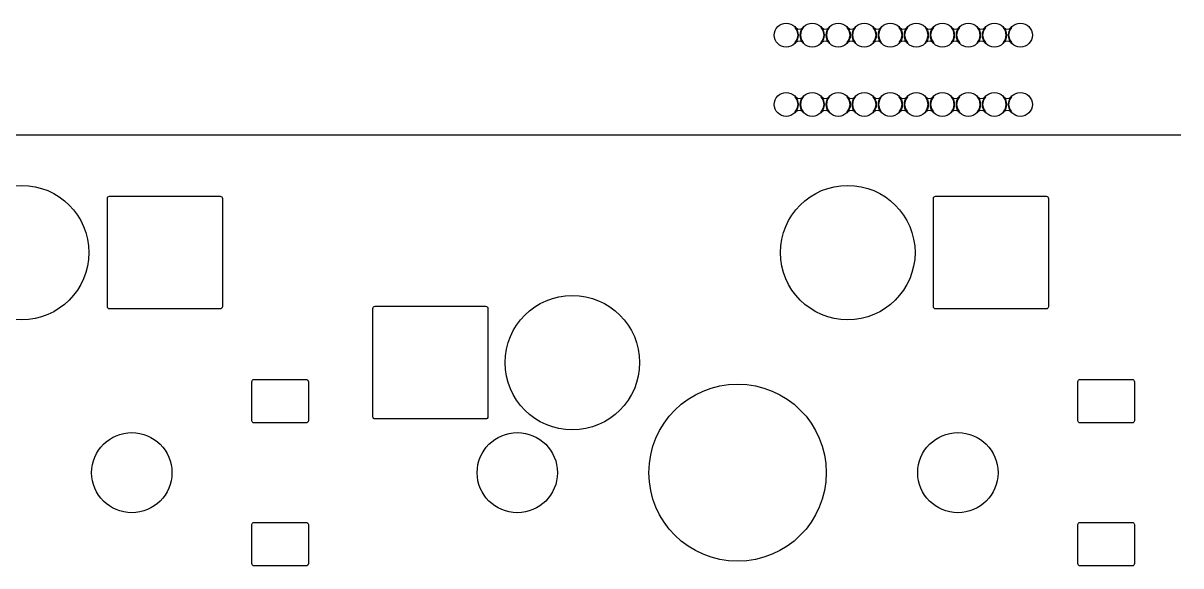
# Model space of a CAD drawing. Extents: x -27 to 356, y -111 to 35.
# Drawn here: x 78.77 to 105.47, y -2.15 to 10.38 of the extents above; entities that cross this region are included whole.
import ezdxf

# ---------------------------------------------------------------- set-up
doc = ezdxf.new("R2010")
doc.units = 0
doc.layers.add('BLACK', color=7, linetype='CONTINUOUS')

msp = doc.modelspace()

# ---------------------------------------------------------------- linework, layer by layer
at = {"layer": 'BLACK', "linetype": 'CONTINUOUS'}
for p, q in [((96.5788, 10.275), (96.5805, 10.2761)), ((96.579, 10.273), (96.5788, 10.275)), ((96.6245, 10.2048), (96.579, 10.273)), ((96.5805, 10.2761), (96.582, 10.2755)), ((96.582, 10.2755), (96.5842, 10.2733)), ((96.5842, 10.2733), (96.6453, 10.24)), ((96.6454, 10.1), (96.6245, 10.2048)), ((96.6453, 10.24), (96.7144, 10.245)), ((96.7183, 10.2048), (96.6974, 10.1)), ((96.7144, 10.245), (96.7585, 10.2733)), ((96.7638, 10.273), (96.7183, 10.2048)), ((96.7585, 10.2733), (96.7608, 10.2755)), ((96.7608, 10.2755), (96.7627, 10.2761)), ((96.7627, 10.2761), (96.7641, 10.2746)), ((96.7641, 10.2746), (96.7638, 10.273)), ((97.1788, 10.275), (97.1805, 10.2761)), ((97.179, 10.273), (97.1788, 10.275)), ((97.2245, 10.2048), (97.179, 10.273)), ((97.1805, 10.2761), (97.182, 10.2755)), ((97.182, 10.2755), (97.1842, 10.2733)), ((97.1842, 10.2733), (97.2453, 10.24)), ((97.2454, 10.1), (97.2245, 10.2048)), ((97.2453, 10.24), (97.3144, 10.245)), ((97.3183, 10.2048), (97.2974, 10.1)), ((97.3144, 10.245), (97.3585, 10.2733)), ((97.3638, 10.273), (97.3183, 10.2048)), ((97.3585, 10.2733), (97.3608, 10.2755)), ((97.3608, 10.2755), (97.3627, 10.2761)), ((97.3627, 10.2761), (97.3641, 10.2746)), ((97.3641, 10.2746), (97.3638, 10.273)), ((97.7788, 10.275), (97.7805, 10.2761)), ((97.779, 10.273), (97.7788, 10.275)), ((97.8245, 10.2048), (97.779, 10.273)), ((97.7805, 10.2761), (97.782, 10.2755)), ((97.782, 10.2755), (97.7842, 10.2733)), ((97.7842, 10.2733), (97.8453, 10.24)), ((97.8454, 10.1), (97.8245, 10.2048)), ((97.8453, 10.24), (97.9144, 10.245)), ((97.9183, 10.2048), (97.8974, 10.1)), ((97.9144, 10.245), (97.9585, 10.2733)), ((97.9638, 10.273), (97.9183, 10.2048)), ((97.9585, 10.2733), (97.9608, 10.2755)), ((97.9608, 10.2755), (97.9627, 10.2761)), ((97.9627, 10.2761), (97.9641, 10.2746)), ((97.9641, 10.2746), (97.9638, 10.273)), ((98.3788, 10.275), (98.3805, 10.2761)), ((98.379, 10.273), (98.3788, 10.275)), ((98.4245, 10.2048), (98.379, 10.273)), ((98.3805, 10.2761), (98.382, 10.2755)), ((98.382, 10.2755), (98.3842, 10.2733)), ((98.3842, 10.2733), (98.4453, 10.24)), ((98.4454, 10.1), (98.4245, 10.2048)), ((98.4453, 10.24), (98.5144, 10.245)), ((98.5183, 10.2048), (98.4974, 10.1)), ((98.5144, 10.245), (98.5585, 10.2733)), ((98.5638, 10.273), (98.5183, 10.2048)), ((98.5585, 10.2733), (98.5608, 10.2755)), ((98.5608, 10.2755), (98.5627, 10.2761)), ((98.5627, 10.2761), (98.5641, 10.2746)), ((98.5641, 10.2746), (98.5638, 10.273)), ((98.9788, 10.275), (98.9805, 10.2761)), ((98.979, 10.273), (98.9788, 10.275)), ((99.0245, 10.2048), (98.979, 10.273)), ((98.9805, 10.2761), (98.982, 10.2755)), ((98.982, 10.2755), (98.9842, 10.2733)), ((98.9842, 10.2733), (99.0453, 10.24)), ((99.0454, 10.1), (99.0245, 10.2048)), ((99.0453, 10.24), (99.1144, 10.245)), ((99.1183, 10.2048), (99.0974, 10.1)), ((99.1144, 10.245), (99.1585, 10.2733)), ((99.1638, 10.273), (99.1183, 10.2048)), ((99.1585, 10.2733), (99.1608, 10.2755)), ((99.1608, 10.2755), (99.1627, 10.2761)), ((99.1627, 10.2761), (99.1641, 10.2746)), ((99.1641, 10.2746), (99.1638, 10.273)), ((99.5788, 10.275), (99.5805, 10.2761)), ((99.579, 10.273), (99.5788, 10.275)), ((99.6245, 10.2048), (99.579, 10.273)), ((99.5805, 10.2761), (99.582, 10.2755)), ((99.582, 10.2755), (99.5842, 10.2733)), ((99.5842, 10.2733), (99.6453, 10.24)), ((99.6454, 10.1), (99.6245, 10.2048)), ((99.6453, 10.24), (99.7144, 10.245)), ((99.7183, 10.2048), (99.6974, 10.1)), ((99.7144, 10.245), (99.7585, 10.2733)), ((99.7638, 10.273), (99.7183, 10.2048)), ((99.7585, 10.2733), (99.7608, 10.2755)), ((99.7608, 10.2755), (99.7627, 10.2761)), ((99.7627, 10.2761), (99.7641, 10.2746)), ((99.7641, 10.2746), (99.7638, 10.273)), ((100.179, 10.275), (100.18, 10.2761)), ((100.179, 10.273), (100.179, 10.275)), ((100.225, 10.2048), (100.179, 10.273)), ((100.18, 10.2761), (100.182, 10.2755)), ((100.182, 10.2755), (100.184, 10.2733)), ((100.184, 10.2733), (100.245, 10.24)), ((100.245, 10.1), (100.225, 10.2048)), ((100.245, 10.24), (100.314, 10.245)), ((100.318, 10.2048), (100.297, 10.1)), ((100.314, 10.245), (100.359, 10.2733)), ((100.364, 10.273), (100.318, 10.2048)), ((100.359, 10.2733), (100.361, 10.2755)), ((100.361, 10.2755), (100.363, 10.2761)), ((100.363, 10.2761), (100.364, 10.2746)), ((100.364, 10.2746), (100.364, 10.273)), ((100.779, 10.275), (100.78, 10.2761)), ((100.779, 10.273), (100.779, 10.275)), ((100.825, 10.2048), (100.779, 10.273)), ((100.78, 10.2761), (100.782, 10.2755)), ((100.782, 10.2755), (100.784, 10.2733)), ((100.784, 10.2733), (100.845, 10.24)), ((100.845, 10.1), (100.825, 10.2048)), ((100.845, 10.24), (100.914, 10.245)), ((100.918, 10.2048), (100.897, 10.1)), ((100.914, 10.245), (100.959, 10.2733)), ((100.964, 10.273), (100.918, 10.2048)), ((100.959, 10.2733), (100.961, 10.2755)), ((100.961, 10.2755), (100.963, 10.2761)), ((100.963, 10.2761), (100.964, 10.2746)), ((100.964, 10.2746), (100.964, 10.273)), ((101.379, 10.275), (101.38, 10.2761)), ((101.379, 10.273), (101.379, 10.275)), ((101.425, 10.2048), (101.379, 10.273)), ((101.38, 10.2761), (101.382, 10.2755)), ((101.382, 10.2755), (101.384, 10.2733)), ((101.384, 10.2733), (101.445, 10.24)), ((101.445, 10.1), (101.425, 10.2048)), ((101.445, 10.24), (101.514, 10.245)), ((101.518, 10.2048), (101.497, 10.1)), ((101.514, 10.245), (101.559, 10.2733)), ((101.564, 10.273), (101.518, 10.2048)), ((101.559, 10.2733), (101.561, 10.2755)), ((101.561, 10.2755), (101.563, 10.2761)), ((101.563, 10.2761), (101.564, 10.2746)), ((101.564, 10.2746), (101.564, 10.273)), ((96.5787, 9.92536), (96.579, 9.92699)), ((96.5801, 9.92395), (96.5787, 9.92536)), ((96.579, 9.92699), (96.6245, 9.99516)), ((96.582, 9.92447), (96.5801, 9.92395)), ((96.5843, 9.9267), (96.582, 9.92447)), ((96.6284, 9.95504), (96.5843, 9.9267)), ((96.6245, 9.99516), (96.6454, 10.1)), ((96.6975, 9.95999), (96.6284, 9.95504)), ((96.6974, 10.1), (96.7183, 9.99516)), ((96.7586, 9.92666), (96.6975, 9.95999)), ((96.7183, 9.99516), (96.7638, 9.92699)), ((96.7608, 9.92447), (96.7586, 9.92666)), ((96.7623, 9.92389), (96.7608, 9.92447)), ((96.764, 9.925), (96.7623, 9.92389)), ((96.7638, 9.92699), (96.764, 9.925)), ((97.1787, 9.92536), (97.179, 9.92699)), ((97.1801, 9.92395), (97.1787, 9.92536)), ((97.179, 9.92699), (97.2245, 9.99516)), ((97.182, 9.92447), (97.1801, 9.92395)), ((97.1843, 9.9267), (97.182, 9.92447)), ((97.2284, 9.95504), (97.1843, 9.9267)), ((97.2245, 9.99516), (97.2454, 10.1)), ((97.2975, 9.95999), (97.2284, 9.95504)), ((97.2974, 10.1), (97.3183, 9.99516)), ((97.3586, 9.92666), (97.2975, 9.95999)), ((97.3183, 9.99516), (97.3638, 9.92699)), ((97.3608, 9.92447), (97.3586, 9.92666)), ((97.3623, 9.92389), (97.3608, 9.92447)), ((97.364, 9.925), (97.3623, 9.92389)), ((97.3638, 9.92699), (97.364, 9.925)), ((97.7787, 9.92536), (97.779, 9.92699)), ((97.7801, 9.92395), (97.7787, 9.92536)), ((97.779, 9.92699), (97.8245, 9.99516)), ((97.782, 9.92447), (97.7801, 9.92395)), ((97.7843, 9.9267), (97.782, 9.92447)), ((97.8284, 9.95504), (97.7843, 9.9267)), ((97.8245, 9.99516), (97.8454, 10.1)), ((97.8975, 9.95999), (97.8284, 9.95504)), ((97.8974, 10.1), (97.9183, 9.99516)), ((97.9586, 9.92666), (97.8975, 9.95999)), ((97.9183, 9.99516), (97.9638, 9.92699)), ((97.9608, 9.92447), (97.9586, 9.92666)), ((97.9623, 9.92389), (97.9608, 9.92447)), ((97.964, 9.925), (97.9623, 9.92389)), ((97.9638, 9.92699), (97.964, 9.925)), ((98.3787, 9.92536), (98.379, 9.92699)), ((98.3801, 9.92395), (98.3787, 9.92536)), ((98.379, 9.92699), (98.4245, 9.99516)), ((98.382, 9.92447), (98.3801, 9.92395)), ((98.3843, 9.9267), (98.382, 9.92447)), ((98.4284, 9.95504), (98.3843, 9.9267)), ((98.4245, 9.99516), (98.4454, 10.1)), ((98.4975, 9.95999), (98.4284, 9.95504)), ((98.4974, 10.1), (98.5183, 9.99516)), ((98.5586, 9.92666), (98.4975, 9.95999)), ((98.5183, 9.99516), (98.5638, 9.92699)), ((98.5608, 9.92447), (98.5586, 9.92666)), ((98.5623, 9.92389), (98.5608, 9.92447)), ((98.564, 9.925), (98.5623, 9.92389)), ((98.5638, 9.92699), (98.564, 9.925)), ((98.9787, 9.92536), (98.979, 9.92699)), ((98.9801, 9.92395), (98.9787, 9.92536)), ((98.979, 9.92699), (99.0245, 9.99516)), ((98.982, 9.92447), (98.9801, 9.92395)), ((98.9843, 9.9267), (98.982, 9.92447)), ((99.0284, 9.95504), (98.9843, 9.9267)), ((99.0245, 9.99516), (99.0454, 10.1)), ((99.0975, 9.95999), (99.0284, 9.95504)), ((99.0974, 10.1), (99.1183, 9.99516)), ((99.1586, 9.92666), (99.0975, 9.95999)), ((99.1183, 9.99516), (99.1638, 9.92699)), ((99.1608, 9.92447), (99.1586, 9.92666)), ((99.1623, 9.92389), (99.1608, 9.92447)), ((99.164, 9.925), (99.1623, 9.92389)), ((99.1638, 9.92699), (99.164, 9.925)), ((99.5787, 9.92536), (99.579, 9.92699)), ((99.5801, 9.92395), (99.5787, 9.92536)), ((99.579, 9.92699), (99.6245, 9.99516)), ((99.582, 9.92447), (99.5801, 9.92395)), ((99.5843, 9.9267), (99.582, 9.92447)), ((99.6284, 9.95504), (99.5843, 9.9267)), ((99.6245, 9.99516), (99.6454, 10.1)), ((99.6975, 9.95999), (99.6284, 9.95504)), ((99.6974, 10.1), (99.7183, 9.99516)), ((99.7586, 9.92666), (99.6975, 9.95999)), ((99.7183, 9.99516), (99.7638, 9.92699)), ((99.7608, 9.92447), (99.7586, 9.92666)), ((99.7623, 9.92389), (99.7608, 9.92447)), ((99.764, 9.925), (99.7623, 9.92389)), ((99.7638, 9.92699), (99.764, 9.925)), ((100.179, 9.92699), (100.225, 9.99516)), ((100.179, 9.92536), (100.179, 9.92699)), ((100.18, 9.92395), (100.179, 9.92536)), ((100.182, 9.92447), (100.18, 9.92395)), ((100.184, 9.9267), (100.182, 9.92447)), ((100.228, 9.95504), (100.184, 9.9267)), ((100.225, 9.99516), (100.245, 10.1)), ((100.298, 9.95999), (100.228, 9.95504)), ((100.297, 10.1), (100.318, 9.99516)), ((100.359, 9.92666), (100.298, 9.95999)), ((100.318, 9.99516), (100.364, 9.92699)), ((100.361, 9.92447), (100.359, 9.92666)), ((100.362, 9.92389), (100.361, 9.92447)), ((100.364, 9.925), (100.362, 9.92389)), ((100.364, 9.92699), (100.364, 9.925)), ((100.779, 9.92699), (100.825, 9.99516)), ((100.779, 9.92536), (100.779, 9.92699)), ((100.78, 9.92395), (100.779, 9.92536)), ((100.782, 9.92447), (100.78, 9.92395)), ((100.784, 9.9267), (100.782, 9.92447)), ((100.828, 9.95504), (100.784, 9.9267)), ((100.825, 9.99516), (100.845, 10.1)), ((100.898, 9.95999), (100.828, 9.95504)), ((100.897, 10.1), (100.918, 9.99516)), ((100.959, 9.92666), (100.898, 9.95999)), ((100.918, 9.99516), (100.964, 9.92699)), ((100.961, 9.92447), (100.959, 9.92666)), ((100.962, 9.92389), (100.961, 9.92447)), ((100.964, 9.925), (100.962, 9.92389)), ((100.964, 9.92699), (100.964, 9.925)), ((101.379, 9.92699), (101.425, 9.99516)), ((101.379, 9.92536), (101.379, 9.92699)), ((101.38, 9.92395), (101.379, 9.92536)), ((101.382, 9.92447), (101.38, 9.92395)), ((101.384, 9.9267), (101.382, 9.92447)), ((101.428, 9.95504), (101.384, 9.9267)), ((101.425, 9.99516), (101.445, 10.1)), ((101.498, 9.95999), (101.428, 9.95504)), ((101.497, 10.1), (101.518, 9.99516)), ((101.559, 9.92666), (101.498, 9.95999)), ((101.518, 9.99516), (101.564, 9.92699)), ((101.561, 9.92447), (101.559, 9.92666)), ((101.562, 9.92389), (101.561, 9.92447)), ((101.564, 9.925), (101.562, 9.92389)), ((101.564, 9.92699), (101.564, 9.925)), ((96.5788, 8.675), (96.5805, 8.67611)), ((96.579, 8.67301), (96.5788, 8.675)), ((96.6245, 8.60484), (96.579, 8.67301)), ((96.5805, 8.67611), (96.582, 8.67553)), ((96.582, 8.67553), (96.5842, 8.67334)), ((96.5842, 8.67334), (96.6453, 8.64001)), ((96.6454, 8.5), (96.6245, 8.60484)), ((96.6453, 8.64001), (96.7144, 8.64496)), ((96.7183, 8.60484), (96.6974, 8.5)), ((96.7144, 8.64496), (96.7585, 8.6733)), ((96.7638, 8.67301), (96.7183, 8.60484)), ((96.7585, 8.6733), (96.7608, 8.67553)), ((96.7608, 8.67553), (96.7627, 8.67605)), ((96.7627, 8.67605), (96.7641, 8.67464)), ((96.7641, 8.67464), (96.7638, 8.67301)), ((97.1788, 8.675), (97.1805, 8.67611)), ((97.179, 8.67301), (97.1788, 8.675)), ((97.2245, 8.60484), (97.179, 8.67301)), ((97.1805, 8.67611), (97.182, 8.67553)), ((97.182, 8.67553), (97.1842, 8.67334)), ((97.1842, 8.67334), (97.2453, 8.64001)), ((97.2454, 8.5), (97.2245, 8.60484)), ((97.2453, 8.64001), (97.3144, 8.64496)), ((97.3183, 8.60484), (97.2974, 8.5)), ((97.3144, 8.64496), (97.3585, 8.6733)), ((97.3638, 8.67301), (97.3183, 8.60484)), ((97.3585, 8.6733), (97.3608, 8.67553)), ((97.3608, 8.67553), (97.3627, 8.67605)), ((97.3627, 8.67605), (97.3641, 8.67464)), ((97.3641, 8.67464), (97.3638, 8.67301)), ((97.7788, 8.675), (97.7805, 8.67611)), ((97.779, 8.67301), (97.7788, 8.675)), ((97.8245, 8.60484), (97.779, 8.67301)), ((97.7805, 8.67611), (97.782, 8.67553)), ((97.782, 8.67553), (97.7842, 8.67334)), ((97.7842, 8.67334), (97.8453, 8.64001)), ((97.8454, 8.5), (97.8245, 8.60484)), ((97.8453, 8.64001), (97.9144, 8.64496)), ((97.9183, 8.60484), (97.8974, 8.5)), ((97.9144, 8.64496), (97.9585, 8.6733)), ((97.9638, 8.67301), (97.9183, 8.60484)), ((97.9585, 8.6733), (97.9608, 8.67553)), ((97.9608, 8.67553), (97.9627, 8.67605)), ((97.9627, 8.67605), (97.9641, 8.67464)), ((97.9641, 8.67464), (97.9638, 8.67301)), ((98.3788, 8.675), (98.3805, 8.67611)), ((98.379, 8.67301), (98.3788, 8.675)), ((98.4245, 8.60484), (98.379, 8.67301)), ((98.3805, 8.67611), (98.382, 8.67553)), ((98.382, 8.67553), (98.3842, 8.67334)), ((98.3842, 8.67334), (98.4453, 8.64001)), ((98.4454, 8.5), (98.4245, 8.60484)), ((98.4453, 8.64001), (98.5144, 8.64496)), ((98.5183, 8.60484), (98.4974, 8.5)), ((98.5144, 8.64496), (98.5585, 8.6733)), ((98.5638, 8.67301), (98.5183, 8.60484)), ((98.5585, 8.6733), (98.5608, 8.67553)), ((98.5608, 8.67553), (98.5627, 8.67605)), ((98.5627, 8.67605), (98.5641, 8.67464)), ((98.5641, 8.67464), (98.5638, 8.67301)), ((98.9788, 8.675), (98.9805, 8.67611)), ((98.979, 8.67301), (98.9788, 8.675)), ((99.0245, 8.60484), (98.979, 8.67301)), ((98.9805, 8.67611), (98.982, 8.67553)), ((98.982, 8.67553), (98.9842, 8.67334)), ((98.9842, 8.67334), (99.0453, 8.64001)), ((99.0454, 8.5), (99.0245, 8.60484)), ((99.0453, 8.64001), (99.1144, 8.64496)), ((99.1183, 8.60484), (99.0974, 8.5)), ((99.1144, 8.64496), (99.1585, 8.6733)), ((99.1638, 8.67301), (99.1183, 8.60484)), ((99.1585, 8.6733), (99.1608, 8.67553)), ((99.1608, 8.67553), (99.1627, 8.67605)), ((99.1627, 8.67605), (99.1641, 8.67464)), ((99.1641, 8.67464), (99.1638, 8.67301)), ((99.5788, 8.675), (99.5805, 8.67611)), ((99.579, 8.67301), (99.5788, 8.675)), ((99.6245, 8.60484), (99.579, 8.67301)), ((99.5805, 8.67611), (99.582, 8.67553)), ((99.582, 8.67553), (99.5842, 8.67334)), ((99.5842, 8.67334), (99.6453, 8.64001)), ((99.6454, 8.5), (99.6245, 8.60484)), ((99.6453, 8.64001), (99.7144, 8.64496)), ((99.7183, 8.60484), (99.6974, 8.5)), ((99.7144, 8.64496), (99.7585, 8.6733)), ((99.7638, 8.67301), (99.7183, 8.60484)), ((99.7585, 8.6733), (99.7608, 8.67553)), ((99.7608, 8.67553), (99.7627, 8.67605)), ((99.7627, 8.67605), (99.7641, 8.67464)), ((99.7641, 8.67464), (99.7638, 8.67301)), ((100.179, 8.675), (100.18, 8.67611)), ((100.179, 8.67301), (100.179, 8.675)), ((100.225, 8.60484), (100.179, 8.67301)), ((100.18, 8.67611), (100.182, 8.67553)), ((100.182, 8.67553), (100.184, 8.67334)), ((100.184, 8.67334), (100.245, 8.64001)), ((100.245, 8.5), (100.225, 8.60484)), ((100.245, 8.64001), (100.314, 8.64496)), ((100.318, 8.60484), (100.297, 8.5)), ((100.314, 8.64496), (100.359, 8.6733)), ((100.364, 8.67301), (100.318, 8.60484)), ((100.359, 8.6733), (100.361, 8.67553)), ((100.361, 8.67553), (100.363, 8.67605)), ((100.363, 8.67605), (100.364, 8.67464)), ((100.364, 8.67464), (100.364, 8.67301)), ((100.779, 8.675), (100.78, 8.67611)), ((100.779, 8.67301), (100.779, 8.675)), ((100.825, 8.60484), (100.779, 8.67301)), ((100.78, 8.67611), (100.782, 8.67553)), ((100.782, 8.67553), (100.784, 8.67334)), ((100.784, 8.67334), (100.845, 8.64001)), ((100.845, 8.5), (100.825, 8.60484)), ((100.845, 8.64001), (100.914, 8.64496)), ((100.918, 8.60484), (100.897, 8.5)), ((100.914, 8.64496), (100.959, 8.6733)), ((100.964, 8.67301), (100.918, 8.60484)), ((100.959, 8.6733), (100.961, 8.67553)), ((100.961, 8.67553), (100.963, 8.67605)), ((100.963, 8.67605), (100.964, 8.67464)), ((100.964, 8.67464), (100.964, 8.67301)), ((101.379, 8.675), (101.38, 8.67611)), ((101.379, 8.67301), (101.379, 8.675)), ((101.425, 8.60484), (101.379, 8.67301)), ((101.38, 8.67611), (101.382, 8.67553)), ((101.382, 8.67553), (101.384, 8.67334)), ((101.384, 8.67334), (101.445, 8.64001)), ((101.445, 8.5), (101.425, 8.60484)), ((101.445, 8.64001), (101.514, 8.64496)), ((101.518, 8.60484), (101.497, 8.5)), ((101.514, 8.64496), (101.559, 8.6733)), ((101.564, 8.67301), (101.518, 8.60484)), ((101.559, 8.6733), (101.561, 8.67553)), ((101.561, 8.67553), (101.563, 8.67605)), ((101.563, 8.67605), (101.564, 8.67464)), ((101.564, 8.67464), (101.564, 8.67301)), ((96.5787, 8.32536), (96.579, 8.32699)), ((96.5801, 8.32395), (96.5787, 8.32536)), ((96.579, 8.32699), (96.6245, 8.39516)), ((96.582, 8.32447), (96.5801, 8.32395)), ((96.5843, 8.3267), (96.582, 8.32447)), ((96.6284, 8.35504), (96.5843, 8.3267)), ((96.6245, 8.39516), (96.6454, 8.5)), ((96.6975, 8.35999), (96.6284, 8.35504)), ((96.6974, 8.5), (96.7183, 8.39516)), ((96.7586, 8.32665), (96.6975, 8.35999)), ((96.7183, 8.39516), (96.7638, 8.32699)), ((96.7608, 8.32447), (96.7586, 8.32665)), ((96.7623, 8.32388), (96.7608, 8.32447)), ((96.764, 8.325), (96.7623, 8.32388)), ((96.7638, 8.32699), (96.764, 8.325)), ((97.1787, 8.32536), (97.179, 8.32699)), ((97.1801, 8.32395), (97.1787, 8.32536)), ((97.179, 8.32699), (97.2245, 8.39516)), ((97.182, 8.32447), (97.1801, 8.32395)), ((97.1843, 8.3267), (97.182, 8.32447)), ((97.2284, 8.35504), (97.1843, 8.3267)), ((97.2245, 8.39516), (97.2454, 8.5)), ((97.2975, 8.35999), (97.2284, 8.35504)), ((97.2974, 8.5), (97.3183, 8.39516)), ((97.3586, 8.32665), (97.2975, 8.35999)), ((97.3183, 8.39516), (97.3638, 8.32699)), ((97.3608, 8.32447), (97.3586, 8.32665)), ((97.3623, 8.32388), (97.3608, 8.32447)), ((97.364, 8.325), (97.3623, 8.32388)), ((97.3638, 8.32699), (97.364, 8.325)), ((97.7787, 8.32536), (97.779, 8.32699)), ((97.7801, 8.32395), (97.7787, 8.32536)), ((97.779, 8.32699), (97.8245, 8.39516)), ((97.782, 8.32447), (97.7801, 8.32395)), ((97.7843, 8.3267), (97.782, 8.32447)), ((97.8284, 8.35504), (97.7843, 8.3267)), ((97.8245, 8.39516), (97.8454, 8.5)), ((97.8975, 8.35999), (97.8284, 8.35504)), ((97.8974, 8.5), (97.9183, 8.39516)), ((97.9586, 8.32665), (97.8975, 8.35999)), ((97.9183, 8.39516), (97.9638, 8.32699)), ((97.9608, 8.32447), (97.9586, 8.32665)), ((97.9623, 8.32388), (97.9608, 8.32447)), ((97.964, 8.325), (97.9623, 8.32388)), ((97.9638, 8.32699), (97.964, 8.325)), ((98.3787, 8.32536), (98.379, 8.32699)), ((98.3801, 8.32395), (98.3787, 8.32536)), ((98.379, 8.32699), (98.4245, 8.39516)), ((98.382, 8.32447), (98.3801, 8.32395)), ((98.3843, 8.3267), (98.382, 8.32447)), ((98.4284, 8.35504), (98.3843, 8.3267)), ((98.4245, 8.39516), (98.4454, 8.5)), ((98.4975, 8.35999), (98.4284, 8.35504)), ((98.4974, 8.5), (98.5183, 8.39516)), ((98.5586, 8.32665), (98.4975, 8.35999)), ((98.5183, 8.39516), (98.5638, 8.32699)), ((98.5608, 8.32447), (98.5586, 8.32665)), ((98.5623, 8.32388), (98.5608, 8.32447)), ((98.564, 8.325), (98.5623, 8.32388)), ((98.5638, 8.32699), (98.564, 8.325)), ((98.9787, 8.32536), (98.979, 8.32699)), ((98.9801, 8.32395), (98.9787, 8.32536)), ((98.979, 8.32699), (99.0245, 8.39516)), ((98.982, 8.32447), (98.9801, 8.32395)), ((98.9843, 8.3267), (98.982, 8.32447)), ((99.0284, 8.35504), (98.9843, 8.3267)), ((99.0245, 8.39516), (99.0454, 8.5)), ((99.0975, 8.35999), (99.0284, 8.35504)), ((99.0974, 8.5), (99.1183, 8.39516)), ((99.1586, 8.32665), (99.0975, 8.35999)), ((99.1183, 8.39516), (99.1638, 8.32699)), ((99.1608, 8.32447), (99.1586, 8.32665)), ((99.1623, 8.32388), (99.1608, 8.32447)), ((99.164, 8.325), (99.1623, 8.32388)), ((99.1638, 8.32699), (99.164, 8.325)), ((99.5787, 8.32536), (99.579, 8.32699)), ((99.5801, 8.32395), (99.5787, 8.32536)), ((99.579, 8.32699), (99.6245, 8.39516)), ((99.582, 8.32447), (99.5801, 8.32395)), ((99.5843, 8.3267), (99.582, 8.32447)), ((99.6284, 8.35504), (99.5843, 8.3267)), ((99.6245, 8.39516), (99.6454, 8.5)), ((99.6975, 8.35999), (99.6284, 8.35504)), ((99.6974, 8.5), (99.7183, 8.39516)), ((99.7586, 8.32665), (99.6975, 8.35999)), ((99.7183, 8.39516), (99.7638, 8.32699)), ((99.7608, 8.32447), (99.7586, 8.32665)), ((99.7623, 8.32388), (99.7608, 8.32447)), ((99.764, 8.325), (99.7623, 8.32388)), ((99.7638, 8.32699), (99.764, 8.325)), ((100.179, 8.32699), (100.225, 8.39516)), ((100.179, 8.32536), (100.179, 8.32699)), ((100.18, 8.32395), (100.179, 8.32536)), ((100.182, 8.32447), (100.18, 8.32395)), ((100.184, 8.3267), (100.182, 8.32447)), ((100.228, 8.35504), (100.184, 8.3267)), ((100.225, 8.39516), (100.245, 8.5)), ((100.298, 8.35999), (100.228, 8.35504)), ((100.297, 8.5), (100.318, 8.39516)), ((100.359, 8.32665), (100.298, 8.35999)), ((100.318, 8.39516), (100.364, 8.32699)), ((100.361, 8.32447), (100.359, 8.32665)), ((100.362, 8.32388), (100.361, 8.32447)), ((100.364, 8.325), (100.362, 8.32388)), ((100.364, 8.32699), (100.364, 8.325)), ((100.779, 8.32699), (100.825, 8.39516)), ((100.779, 8.32536), (100.779, 8.32699)), ((100.78, 8.32395), (100.779, 8.32536)), ((100.782, 8.32447), (100.78, 8.32395)), ((100.784, 8.3267), (100.782, 8.32447)), ((100.828, 8.35504), (100.784, 8.3267)), ((100.825, 8.39516), (100.845, 8.5)), ((100.898, 8.35999), (100.828, 8.35504)), ((100.897, 8.5), (100.918, 8.39516)), ((100.959, 8.32665), (100.898, 8.35999)), ((100.918, 8.39516), (100.964, 8.32699)), ((100.961, 8.32447), (100.959, 8.32665)), ((100.962, 8.32388), (100.961, 8.32447)), ((100.964, 8.325), (100.962, 8.32388)), ((100.964, 8.32699), (100.964, 8.325)), ((101.379, 8.32699), (101.425, 8.39516)), ((101.379, 8.32536), (101.379, 8.32699)), ((101.38, 8.32395), (101.379, 8.32536)), ((101.382, 8.32447), (101.38, 8.32395)), ((101.384, 8.3267), (101.382, 8.32447)), ((101.428, 8.35504), (101.384, 8.3267)), ((101.425, 8.39516), (101.445, 8.5)), ((101.498, 8.35999), (101.428, 8.35504)), ((101.497, 8.5), (101.518, 8.39516)), ((101.559, 8.32665), (101.498, 8.35999)), ((101.518, 8.39516), (101.564, 8.32699)), ((101.561, 8.32447), (101.559, 8.32665)), ((101.562, 8.32388), (101.561, 8.32447)), ((101.564, 8.325), (101.562, 8.32388)), ((101.564, 8.32699), (101.564, 8.325)), ((-8.28005, 7.8), (105.471, 7.8)), ((-8.28005, 7.8), (105.471, 7.8)), ((80.716, 6.33), (80.7199, 6.34952)), ((80.716, 3.83), (80.716, 6.33)), ((80.7199, 6.34952), (80.7309, 6.36606)), ((80.7309, 6.36606), (80.7475, 6.37712)), ((80.7475, 6.37712), (80.767, 6.381)), ((80.767, 6.381), (83.317, 6.381)), ((83.317, 6.381), (83.3365, 6.37712)), ((83.3365, 6.37712), (83.3531, 6.36606)), ((83.3531, 6.36606), (83.3641, 6.34952)), ((83.3641, 6.34952), (83.368, 6.33)), ((83.368, 6.33), (83.368, 3.83)), ((99.766, 6.33), (99.7699, 6.34952)), ((99.766, 3.83), (99.766, 6.33)), ((99.7699, 6.34952), (99.7809, 6.36606)), ((99.7809, 6.36606), (99.7975, 6.37712)), ((99.7975, 6.37712), (99.817, 6.381)), ((99.817, 6.381), (102.367, 6.381)), ((102.367, 6.381), (102.387, 6.37712)), ((102.387, 6.37712), (102.403, 6.36606)), ((102.403, 6.36606), (102.414, 6.34952)), ((102.414, 6.34952), (102.418, 6.33)), ((102.418, 6.33), (102.418, 3.83)), ((80.7199, 3.81048), (80.716, 3.83)), ((80.7309, 3.79394), (80.7199, 3.81048)), ((80.7475, 3.78288), (80.7309, 3.79394)), ((80.767, 3.779), (80.7475, 3.78288)), ((83.317, 3.779), (80.767, 3.779)), ((83.3365, 3.78288), (83.317, 3.779)), ((83.3531, 3.79394), (83.3365, 3.78288)), ((83.3641, 3.81048), (83.3531, 3.79394)), ((83.368, 3.83), (83.3641, 3.81048)), ((86.839, 3.79), (86.8429, 3.80952)), ((86.839, 1.29), (86.839, 3.79)), ((86.8429, 3.80952), (86.8539, 3.82606)), ((86.8539, 3.82606), (86.8705, 3.83712)), ((86.8705, 3.83712), (86.89, 3.841)), ((86.89, 3.841), (89.44, 3.841)), ((89.44, 3.841), (89.4595, 3.83712)), ((89.4595, 3.83712), (89.4761, 3.82606)), ((89.4761, 3.82606), (89.4871, 3.80952)), ((89.4871, 3.80952), (89.491, 3.79)), ((89.491, 3.79), (89.491, 1.29)), ((99.7699, 3.81048), (99.766, 3.83)), ((99.7809, 3.79394), (99.7699, 3.81048)), ((99.7975, 3.78288), (99.7809, 3.79394)), ((99.817, 3.779), (99.7975, 3.78288)), ((102.367, 3.779), (99.817, 3.779)), ((102.387, 3.78288), (102.367, 3.779)), ((102.403, 3.79394), (102.387, 3.78288)), ((102.414, 3.81048), (102.403, 3.79394)), ((102.418, 3.83), (102.414, 3.81048)), ((84.0529, 2.11952), (84.0639, 2.13606)), ((84.0639, 2.13606), (84.0805, 2.14712)), ((84.0805, 2.14712), (84.1, 2.151)), ((84.1, 2.151), (85.3, 2.151)), ((85.3, 2.151), (85.3195, 2.14712)), ((85.3195, 2.14712), (85.3361, 2.13606)), ((85.3361, 2.13606), (85.3471, 2.11952)), ((103.103, 2.11952), (103.114, 2.13606)), ((103.114, 2.13606), (103.13, 2.14712)), ((103.13, 2.14712), (103.15, 2.151)), ((103.15, 2.151), (104.35, 2.151)), ((104.35, 2.151), (104.37, 2.14712)), ((104.37, 2.14712), (104.386, 2.13606)), ((104.386, 2.13606), (104.397, 2.11952)), ((84.049, 2.1), (84.0529, 2.11952)), ((84.049, 1.2), (84.049, 2.1)), ((85.3471, 2.11952), (85.351, 2.1)), ((85.351, 2.1), (85.351, 1.2)), ((103.099, 2.1), (103.103, 2.11952)), ((103.099, 1.2), (103.099, 2.1)), ((104.397, 2.11952), (104.401, 2.1)), ((104.401, 2.1), (104.401, 1.2)), ((84.0529, 1.18048), (84.049, 1.2)), ((84.0639, 1.16394), (84.0529, 1.18048)), ((84.0805, 1.15288), (84.0639, 1.16394)), ((84.1, 1.149), (84.0805, 1.15288)), ((85.3, 1.149), (84.1, 1.149)), ((85.3195, 1.15288), (85.3, 1.149)), ((85.3361, 1.16394), (85.3195, 1.15288)), ((85.3471, 1.18048), (85.3361, 1.16394)), ((85.351, 1.2), (85.3471, 1.18048)), ((86.8429, 1.27048), (86.839, 1.29)), ((86.8539, 1.25394), (86.8429, 1.27048)), ((86.8705, 1.24288), (86.8539, 1.25394)), ((86.89, 1.239), (86.8705, 1.24288)), ((89.44, 1.239), (86.89, 1.239)), ((89.4595, 1.24288), (89.44, 1.239)), ((89.4761, 1.25394), (89.4595, 1.24288)), ((89.4871, 1.27048), (89.4761, 1.25394)), ((89.491, 1.29), (89.4871, 1.27048)), ((103.103, 1.18048), (103.099, 1.2)), ((103.114, 1.16394), (103.103, 1.18048)), ((103.13, 1.15288), (103.114, 1.16394)), ((103.15, 1.149), (103.13, 1.15288)), ((104.35, 1.149), (103.15, 1.149)), ((104.37, 1.15288), (104.35, 1.149)), ((104.386, 1.16394), (104.37, 1.15288)), ((104.397, 1.18048), (104.386, 1.16394)), ((104.401, 1.2), (104.397, 1.18048)), ((84.049, -1.2), (84.0529, -1.18048)), ((84.049, -2.1), (84.049, -1.2)), ((84.0529, -1.18048), (84.0639, -1.16394)), ((84.0639, -1.16394), (84.0805, -1.15288)), ((84.0805, -1.15288), (84.1, -1.149)), ((84.1, -1.149), (85.3, -1.149)), ((85.3, -1.149), (85.3195, -1.15288)), ((85.3195, -1.15288), (85.3361, -1.16394)), ((85.3361, -1.16394), (85.3471, -1.18048)), ((85.3471, -1.18048), (85.351, -1.2)), ((85.351, -1.2), (85.351, -2.1)), ((103.099, -1.2), (103.103, -1.18048)), ((103.099, -2.1), (103.099, -1.2)), ((103.103, -1.18048), (103.114, -1.16394)), ((103.114, -1.16394), (103.13, -1.15288)), ((103.13, -1.15288), (103.15, -1.149)), ((103.15, -1.149), (104.35, -1.149)), ((104.35, -1.149), (104.37, -1.15288)), ((104.37, -1.15288), (104.386, -1.16394)), ((104.386, -1.16394), (104.397, -1.18048)), ((104.397, -1.18048), (104.401, -1.2)), ((104.401, -1.2), (104.401, -2.1)), ((84.0529, -2.11952), (84.049, -2.1)), ((84.0639, -2.13606), (84.0529, -2.11952)), ((85.3471, -2.11952), (85.3361, -2.13606)), ((85.351, -2.1), (85.3471, -2.11952)), ((103.103, -2.11952), (103.099, -2.1)), ((103.114, -2.13606), (103.103, -2.11952)), ((104.397, -2.11952), (104.386, -2.13606)), ((104.401, -2.1), (104.397, -2.11952)), ((84.0805, -2.14712), (84.0639, -2.13606)), ((84.1, -2.151), (84.0805, -2.14712)), ((85.3, -2.151), (84.1, -2.151)), ((85.3195, -2.14712), (85.3, -2.151)), ((85.3361, -2.13606), (85.3195, -2.14712)), ((103.13, -2.14712), (103.114, -2.13606)), ((103.15, -2.151), (103.13, -2.14712)), ((104.35, -2.151), (103.15, -2.151)), ((104.37, -2.14712), (104.35, -2.151)), ((104.386, -2.13606), (104.37, -2.14712))]:
    msp.add_line(p, q, dxfattribs=at)
at = {"layer": 'BLACK'}
for centre, radius in [((96.3714, 10.1), 0.276), ((96.9714, 10.1), 0.276), ((97.5714, 10.1), 0.276), ((98.1714, 10.1), 0.276), ((98.7714, 10.1), 0.276), ((99.3714, 10.1), 0.276), ((99.9714, 10.1), 0.276), ((100.571, 10.1), 0.276), ((101.171, 10.1), 0.276), ((101.771, 10.1), 0.276), ((96.3714, 8.5), 0.276), ((96.9714, 8.5), 0.276), ((97.5714, 8.5), 0.276), ((98.1714, 8.5), 0.276), ((98.7714, 8.5), 0.276), ((99.3714, 8.5), 0.276), ((99.9714, 8.5), 0.276), ((100.571, 8.5), 0.276), ((101.171, 8.5), 0.276), ((101.771, 8.5), 0.276), ((78.74, 5.08), 1.551), ((97.79, 5.08), 1.551), ((91.44, 2.54), 1.551), ((95.25, 0), 2.0449), ((81.28, 0), 0.926), ((90.17, 0), 0.926), ((100.33, 0), 0.926)]:
    msp.add_circle(centre, radius, dxfattribs=at)

doc.saveas('drawing.dxf')
